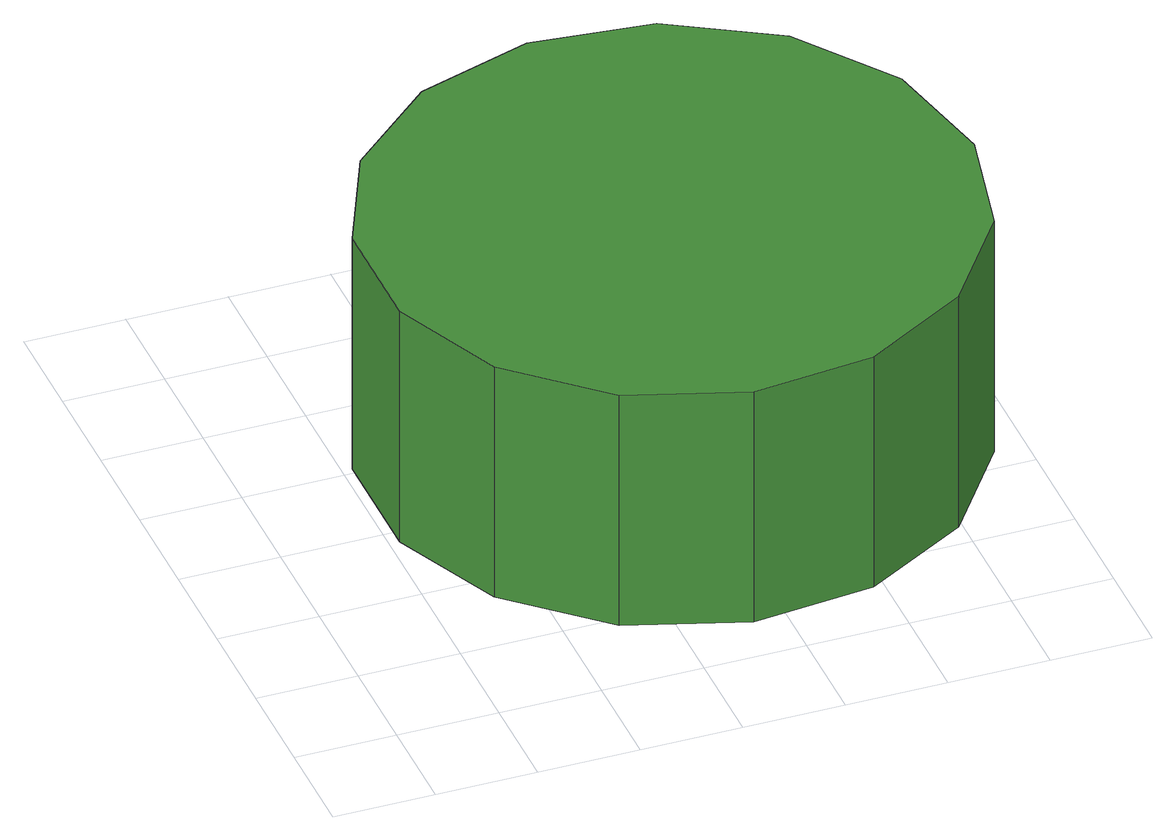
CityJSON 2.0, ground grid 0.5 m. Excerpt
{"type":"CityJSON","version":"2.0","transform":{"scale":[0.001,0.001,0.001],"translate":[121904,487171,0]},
"CityObjects":{
"tree1":{"type":"SolitaryVegetationObject","attributes":{"function":"something"},"geometry":[{"type":"MultiSurface","lod":"1","boundaries":[[[0,1,2,3,4,5,6,7,8,9,10,11,12,13,14]],[[15,16,17,18,19,20,21,22,23,24,25,26,27,28,29]],[[0,29,28,1]],[[1,28,27,2]],[[2,27,26,3]],[[3,26,25,4]],[[4,25,24,5]],[[5,24,23,6]],[[6,23,22,7]],[[7,22,21,8]],[[8,21,20,9]],[[9,20,19,10]],[[10,19,18,11]],[[11,18,17,12]],[[12,17,16,13]],[[13,16,15,14]],[[14,15,29,0]]]}]}
},
"vertices":[
[3470,1727,2257],[3342,2327,2257],[2982,2823,2257],[2450,3130,2257],[1840,3194,2257],[1257,3005,2257],[801,2594,2257],[551,2034,2257],[551,1420,2257],[801,860,2257],[1257,449,2257],[1840,259,2257],[2450,324,2257],[2982,630,2257],[3342,1127,2257],[3342,1127,967],[2982,630,967],[2450,324,967],[1840,259,967],[1257,449,967],[801,860,967],[551,1420,967],[551,2034,967],[801,2594,967],[1257,3005,967],[1840,3194,967],[2450,3130,967],[2982,2823,967],[3342,2327,967],[3470,1727,967]
]}
